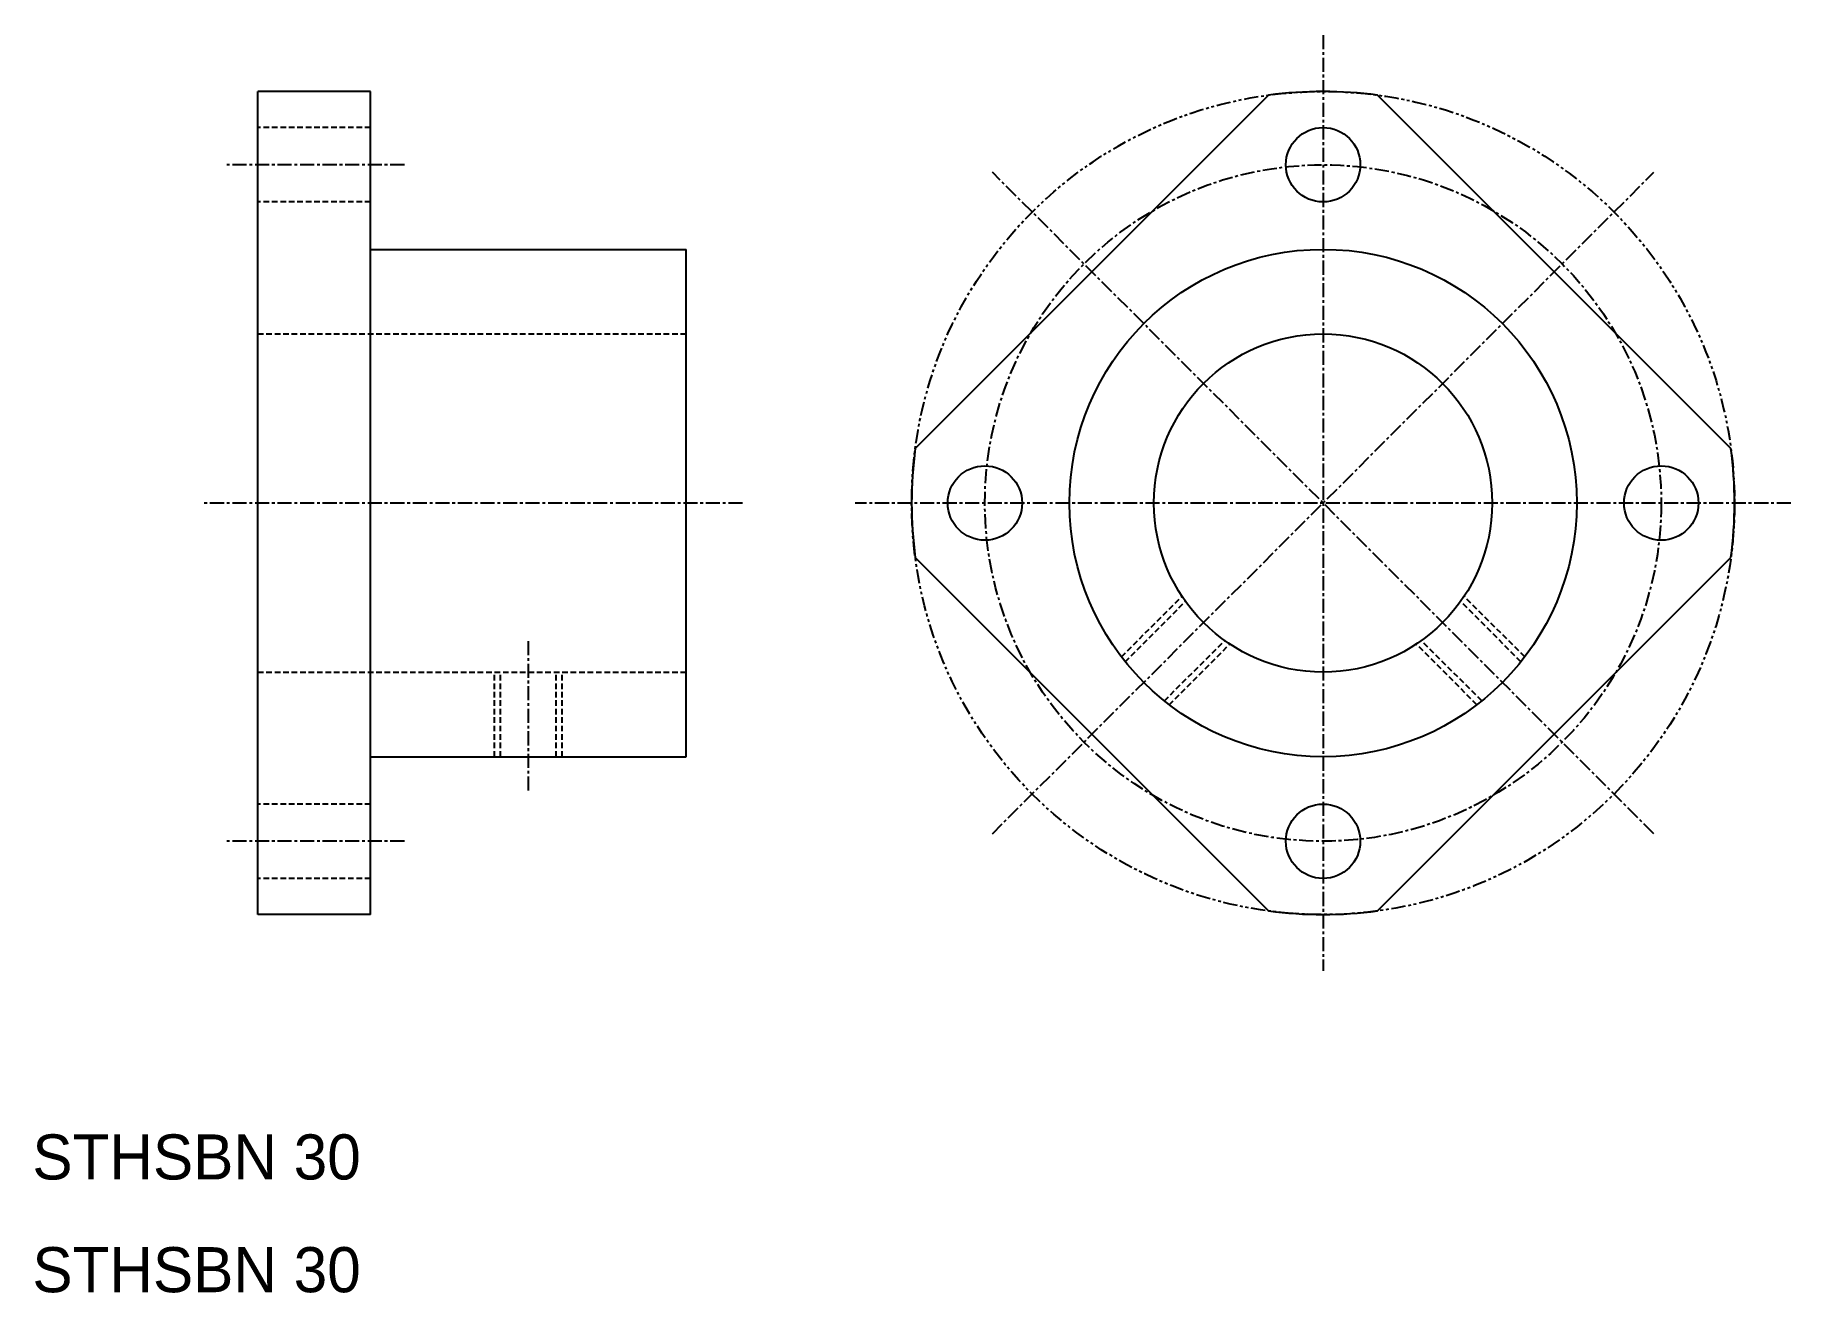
# Model space of a CAD drawing. Extents: x 10 to 166, y 10 to 122.
import ezdxf

# ---------------------------------------------------------------- set-up
doc = ezdxf.new("R2010")
doc.units = 0
for name, pattern in [('CENTER', [2, 1.25, -0.25, 0.25, -0.25]), ('DASHED', [0.75, 0.5, -0.25]), ('PHANTOM', [2.5, 1.25, -0.25, 0.25, -0.25, 0.25, -0.25])]:
    doc.linetypes.add(name, pattern=pattern)
doc.layers.get('0').update_dxf_attribs({"linetype": 'CONTINUOUS'})
doc.layers.add('CENTER', color=1, linetype='CENTER')

msp = doc.modelspace()

# ---------------------------------------------------------------- linework, layer by layer
at = {"color": 7, "linetype": 'CONTINUOUS'}
for p, q in [((30, 43.5), (30, 116.5)), ((40, 116.5), (30, 116.5)), ((40, 43.5), (40, 116.5)), ((88.32, 84.83), (119.67, 116.18)), ((160.68, 84.83), (129.33, 116.18)), ((40, 102.5), (68, 102.5)), ((68, 57.5), (68, 102.5)), ((119.67, 43.82), (88.32, 75.17)), ((129.33, 43.82), (160.68, 75.17)), ((40, 57.5), (68, 57.5)), ((40, 43.5), (30, 43.5))]:
    msp.add_line(p, q, dxfattribs=at)
at = {"color": 3, "linetype": 'DASHED'}
for p, q in [((40, 113.3), (30, 113.3)), ((40, 106.7), (30, 106.7)), ((30, 95), (68, 95)), ((106.61, 66.35), (111.99, 71.73)), ((142.39, 66.35), (137.01, 71.73)), ((106.95, 65.92), (112.3, 71.28)), ((142.05, 65.92), (136.7, 71.28)), ((110.42, 62.45), (115.78, 67.8)), ((110.85, 62.11), (116.23, 67.49)), ((138.15, 62.11), (132.77, 67.49)), ((138.58, 62.45), (133.22, 67.8)), ((30, 65), (68, 65)), ((51, 57.5), (51, 65)), ((51.54, 57.5), (51.54, 65)), ((56.46, 57.5), (56.46, 65)), ((57, 57.5), (57, 65)), ((40, 53.3), (30, 53.3)), ((40, 46.7), (30, 46.7))]:
    msp.add_line(p, q, dxfattribs=at)
at = {"color": 3, "linetype": 'PHANTOM'}
msp.add_circle((124.5, 80), 36.5, dxfattribs=at)
at = {"color": 7, "linetype": 'CONTINUOUS'}
for centre, radius in [((124.5, 110), 3.3), ((124.5, 80), 22.5), ((124.5, 80), 15), ((94.5, 80), 3.3), ((154.5, 80), 3.3), ((124.5, 50), 3.3)]:
    msp.add_circle(centre, radius, dxfattribs=at)
for start, end in [(82.39, 97.61), (172.39, 187.61), (352.39, 7.61), (262.39, 277.61)]:
    msp.add_arc((124.5, 80), 36.5, start, end, dxfattribs=at)
at = {"layer": 'CENTER', "color": 1, "linetype": 'CENTER'}
for p, q in [((124.5, 121.5), (124.5, 38.5)), ((43, 110), (27, 110)), ((95.16, 50.66), (153.84, 109.34)), ((153.84, 50.66), (95.16, 109.34)), ((73, 80), (25, 80)), ((166, 80), (83, 80)), ((54, 54.5), (54, 68)), ((43, 50), (27, 50))]:
    msp.add_line(p, q, dxfattribs=at)
msp.add_circle((124.5, 80), 30, dxfattribs=at)

# ---------------------------------------------------------------- texts
at = {"color": 7, "linetype": 'CONTINUOUS'}
for p in [(10, 20), (10, 10)]:
    msp.add_text('STHSBN 30', height=4, dxfattribs=at).set_placement(p)

doc.saveas('drawing.dxf')
